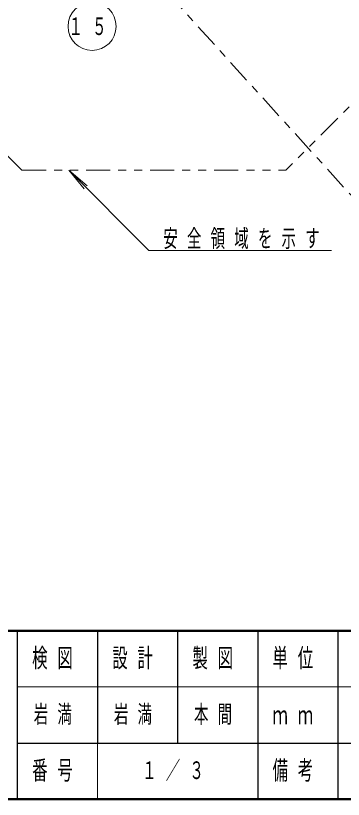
# Model space of a CAD drawing. Units: millimetres on the paper. Extents: x -385 to 0, y -594 to 267.
# Drawn here: x -242.7 to -201.8, y 0 to 97.7 of the extents above; entities that cross this region are included whole.
import ezdxf

# ---------------------------------------------------------------- set-up
doc = ezdxf.new("R2010")
doc.units = ezdxf.units.MM
doc.linetypes.add('USER2', pattern=[6, 3, -1, 1, -1])
doc.linetypes.add('USER3', pattern=[8, 3, -1, 1, -1, 1, -1])
doc.layers.add('LY_1', color=7, linetype='Continuous', lineweight=13)
doc.styles.add('ＭＳ ゴシック', font='')
doc.styles.get('ＭＳ ゴシック').set_extended_font_data('MS Gothic')

msp = doc.modelspace()

# ---------------------------------------------------------------- linework, layer by layer
at = {"layer": 'LY_1', "linetype": 'USER2'}
msp.add_line((-248.168, 127.375), (-181.893, 54.404), dxfattribs=at)
at = {"layer": 'LY_1', "linetype": 'USER3'}
for p, q in [((-241.919, 78.387), (-284.841, 121.31)), ((-196.856, 90.531), (-209, 78.387)), ((-241.919, 78.387), (-209, 78.387))]:
    msp.add_line(p, q, dxfattribs=at)
at = {"layer": 'LY_1'}
for p, q in [((-236.077, 78.387), (-234.149, 76.089)), ((-236.077, 78.387), (-233.779, 76.459)), ((-226.104, 68.414), (-236.077, 78.387)), ((-226.104, 68.414), (-203.28, 68.414)), ((-242.5, 14), (-187.5, 14)), ((-232.5, 7), (-232.5, 0))]:
    msp.add_line(p, q, dxfattribs=at)
at = {"layer": 'LY_1', "lineweight": 50}
for p, q in [((-385, 21), (0, 21)), ((-385, 0), (0, 0))]:
    msp.add_line(p, q, dxfattribs=at)
at = {"layer": 'LY_1', "lineweight": 25}
for p, q in [((-242.5, 21), (-242.5, 0)), ((-232.5, 21), (-232.5, 7)), ((-222.5, 21), (-222.5, 7)), ((-212.5, 21), (-212.5, 0)), ((-202.5, 21), (-202.5, 7)), ((-242.5, 7), (0, 7)), ((-202.5, 7), (-202.5, 0))]:
    msp.add_line(p, q, dxfattribs=at)
at = {"layer": 'LY_1'}
msp.add_circle((-233.168, 96.329), 3, dxfattribs=at)

# ---------------------------------------------------------------- texts
at = {"layer": 'LY_1', "style": 'ＭＳ ゴシック'}
for s, insert, char_height, attachment_point in [('\\T1.64;\\W0.6;１５', (-233.168, 96.329), 2.199, 5), ('\\T1.64;\\W0.6;安全領域を示す', (-224.28, 68.564), 2.199, 7), ('\\T1.64;\\W0.6;検図', (-237.5, 17.5), 2.346, 5), ('\\T1.64;\\W0.6;設計', (-227.5, 17.5), 2.346, 5), ('\\T1.64;\\W0.6;製図', (-217.5, 17.5), 2.346, 5), ('\\T1.64;\\W0.6;単位', (-207.5, 17.5), 2.346, 5), ('\\T1.64;\\W0.6;岩満', (-237.5, 10.5), 2.199, 5), ('\\T1.64;\\W0.6;岩満', (-227.5, 10.5), 2.199, 5), ('\\T1.64;\\W0.6;本間', (-217.5, 10.5), 2.199, 5), ('\\T1.64;\\W0.6;ｍｍ', (-207.5, 10.5), 2.346, 5), ('\\T1.64;\\W0.6;番号', (-237.5, 3.5), 2.346, 5), ('\\T1.64;\\W0.6;１／３', (-222.5, 3.5), 2.199, 5), ('\\T1.64;\\W0.6;備考', (-207.5, 3.5), 2.346, 5)]:
    msp.add_mtext(s, dxfattribs=dict(at, insert=insert, char_height=char_height, attachment_point=attachment_point))

doc.saveas('drawing.dxf')
